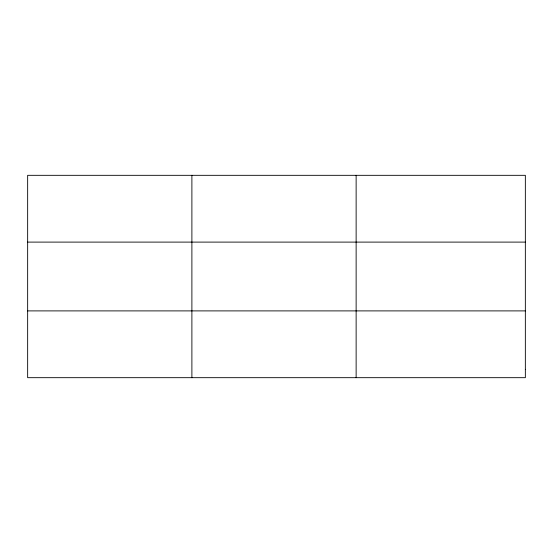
<?xml version="1.0" encoding="UTF-8"?>
<svg xmlns="http://www.w3.org/2000/svg" width="553" height="553" viewBox="0 0 553 553"><rect width="100%" height="100%" fill="white"/><g stroke="black" fill="none" stroke-linecap="round" stroke-linejoin="round"><path stroke-width="0.83" d="M191.891 377.678L191.891 175.322M356.132 377.678L356.132 175.322M27.65 242.103L525.35 242.103M27.65 310.897L525.35 310.897M525.35 369.328L525.35 377.678L27.65 377.678L27.65 175.322L525.35 175.322L525.35 369.328"/></g></svg>
